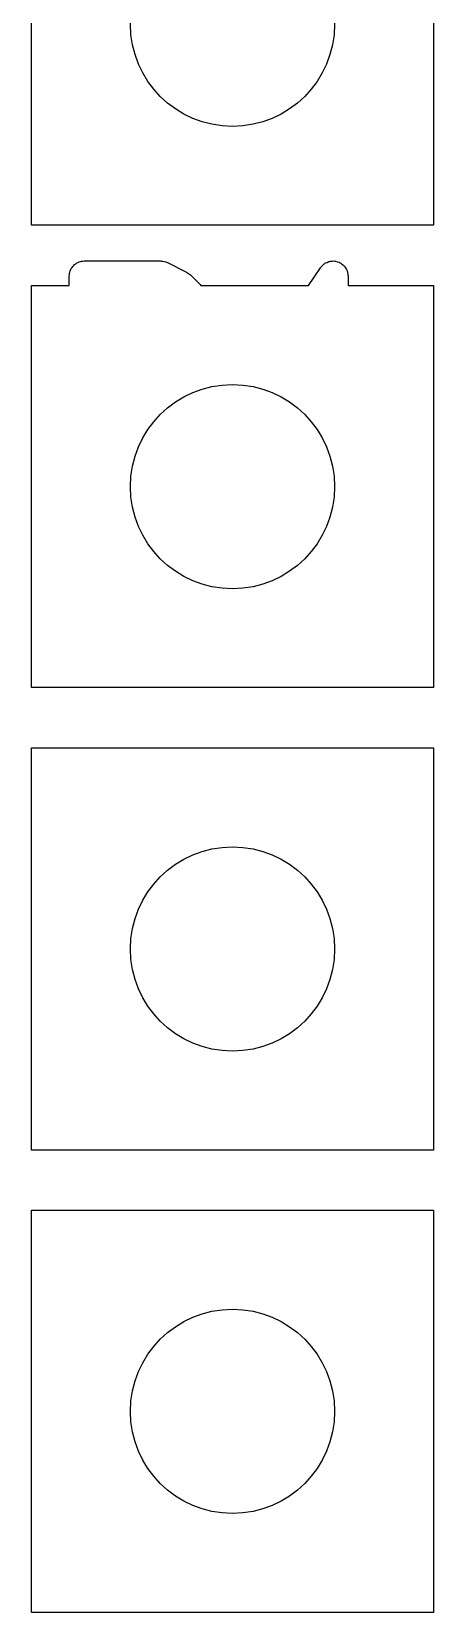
# Model space of a CAD drawing. Extents: x 0.2 to 51.4, y -0.6 to 33.
# Drawn here: x 0.2 to 2.2, y 14.8 to 22.66 of the extents above; entities that cross this region are included whole.
import ezdxf

# ---------------------------------------------------------------- set-up
doc = ezdxf.new("R2010")
doc.units = 0
doc.header["$MEASUREMENT"] = 0
doc.layers.add('BLACK', color=7, linetype='CONTINUOUS')

msp = doc.modelspace()

# ---------------------------------------------------------------- linework, layer by layer
at = {"layer": 'Black'}
for p, q in [((0.2, 21.7), (0.2, 23.7)), ((2.2, 23.7), (2.2, 21.7)), ((2.2, 21.7), (0.2, 21.7)), ((0.390288, 21.4668), (0.391428, 21.4733)), ((0.391428, 21.4733), (0.394708, 21.479)), ((0.394708, 21.479), (0.396953, 21.4851)), ((0.396953, 21.4851), (0.401171, 21.4901)), ((0.401171, 21.4901), (0.404452, 21.4958)), ((0.404452, 21.4958), (0.409478, 21.5)), ((0.409478, 21.5), (0.413696, 21.5051)), ((0.413696, 21.5051), (0.419377, 21.5084)), ((0.419377, 21.5084), (0.424405, 21.5126)), ((0.424405, 21.5126), (0.430571, 21.5148)), ((0.430571, 21.5148), (0.436253, 21.5181)), ((0.436253, 21.5181), (0.442713, 21.5192)), ((0.442713, 21.5192), (0.448881, 21.5215)), ((0.448881, 21.5215), (0.455445, 21.5215)), ((0.455445, 21.5215), (0.461905, 21.5226)), ((0.461905, 21.5226), (0.842858, 21.5226)), ((0.842858, 21.5226), (0.847117, 21.5219)), ((0.847117, 21.5219), (0.851432, 21.5221)), ((0.851432, 21.5221), (0.859852, 21.5196)), ((0.859852, 21.5196), (0.86851, 21.5181)), ((0.86851, 21.5181), (0.872255, 21.5159)), ((0.872255, 21.5159), (0.876399, 21.5147)), ((0.876399, 21.5147), (0.971637, 21.4671)), ((1.57811, 21.4), (1.6376, 21.4892)), ((1.6376, 21.4892), (1.64047, 21.4922)), ((1.64047, 21.4922), (1.64255, 21.4958)), ((1.64255, 21.4958), (1.6494, 21.5016)), ((1.6494, 21.5016), (1.65559, 21.5081)), ((1.65559, 21.5081), (1.65932, 21.5099)), ((1.65932, 21.5099), (1.6625, 21.5126)), ((1.6625, 21.5126), (1.67091, 21.5156)), ((1.67091, 21.5156), (1.67894, 21.5196)), ((1.67894, 21.5196), (1.68307, 21.5201)), ((1.68307, 21.5201), (1.68698, 21.5215)), ((1.68698, 21.5215), (1.69593, 21.5215)), ((1.69593, 21.5215), (1.70483, 21.5225)), ((1.70483, 21.5225), (1.70887, 21.5215)), ((1.70887, 21.5215), (1.71302, 21.5215)), ((1.71302, 21.5215), (1.72143, 21.5184)), ((1.72143, 21.5184), (1.73013, 21.5163)), ((1.73013, 21.5163), (1.7336, 21.514)), ((1.7336, 21.514), (1.7375, 21.5126)), ((1.7375, 21.5126), (1.74435, 21.5068)), ((1.74435, 21.5068), (1.75181, 21.5019)), ((1.75181, 21.5019), (1.75427, 21.4985)), ((1.75427, 21.4985), (1.75745, 21.4958)), ((1.75745, 21.4958), (1.76193, 21.4881)), ((1.76193, 21.4881), (1.76723, 21.4809)), ((1.76723, 21.4809), (1.7684, 21.4769)), ((1.7684, 21.4769), (1.77048, 21.4733)), ((1.77048, 21.4733), (1.77203, 21.4645)), ((0.2, 19.4), (0.2, 21.4)), ((0.2, 21.4), (0.386905, 21.4)), ((0.386905, 21.4476), (0.388044, 21.4541)), ((0.386905, 21.4), (0.386905, 21.4476)), ((0.388044, 21.4606), (0.390288, 21.4668)), ((0.388044, 21.4541), (0.388044, 21.4606)), ((0.971637, 21.4671), (0.981295, 21.4599)), ((0.981295, 21.4599), (0.991129, 21.453)), ((0.991129, 21.453), (1.03875, 21.4054)), ((1.03875, 21.4054), (1.04254, 21.4)), ((1.04254, 21.4), (1.57811, 21.4)), ((1.77203, 21.4645), (1.77455, 21.4559)), ((1.77455, 21.4559), (1.77428, 21.4517)), ((1.77428, 21.4517), (1.775, 21.4476)), ((1.775, 21.4476), (1.775, 21.4)), ((1.775, 21.4), (2.2, 21.4)), ((2.2, 21.4), (2.2, 19.4)), ((2.2, 19.4), (0.2, 19.4)), ((0.2, 17.1), (0.2, 19.1)), ((0.2, 19.1), (2.2, 19.1)), ((2.2, 19.1), (2.2, 17.1)), ((2.2, 17.1), (0.2, 17.1)), ((0.2, 14.8), (0.2, 16.8)), ((0.2, 16.8), (2.2, 16.8)), ((2.2, 16.8), (2.2, 14.8)), ((2.2, 14.8), (0.2, 14.8))]:
    msp.add_line(p, q, dxfattribs=at)
for centre in [(1.2, 22.7), (1.2, 20.4), (1.2, 18.1), (1.2, 15.8)]:
    msp.add_circle(centre, 0.508, dxfattribs=at)

doc.saveas('drawing.dxf')
